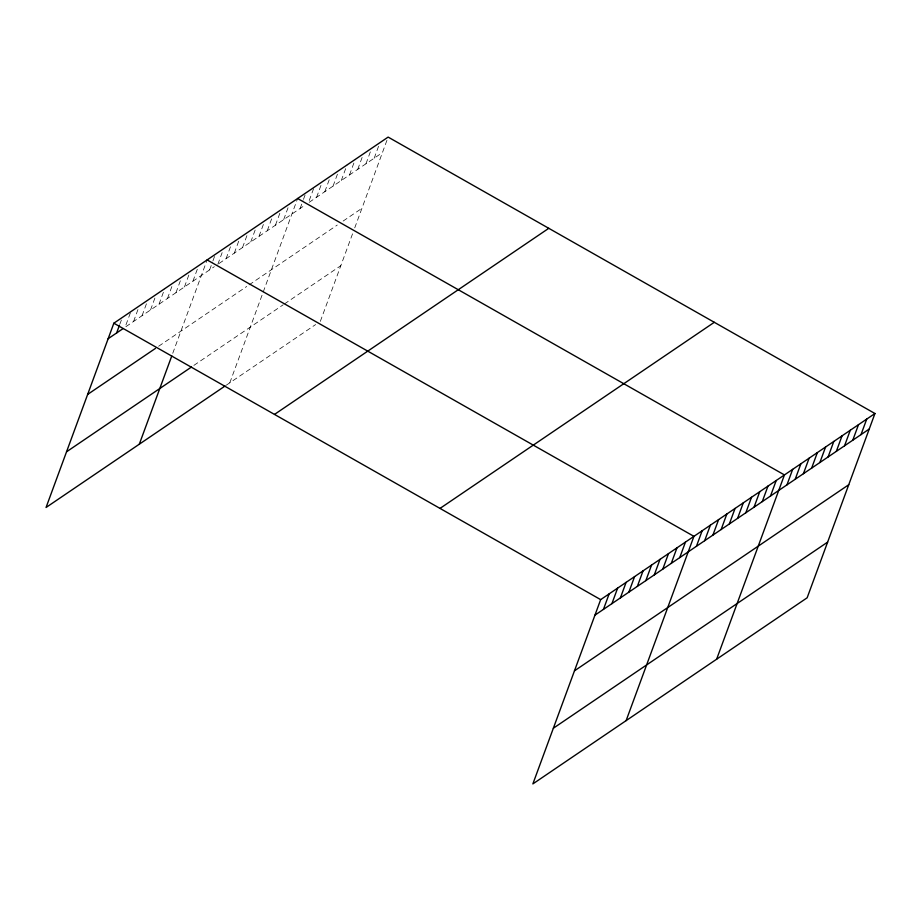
<?xml version="1.0" encoding="UTF-8"?>
<svg xmlns="http://www.w3.org/2000/svg" width="921" height="921" viewBox="0 0 921 921"><rect width="100%" height="100%" fill="white"/><g stroke="black" fill="none" stroke-linecap="round" stroke-linejoin="round"><path stroke-width="0.69" stroke-dasharray="4.61 3.45" d="M119.949 323.916L121.376 320.036M130.333 312.99L125.095 327.22L214.328 266.676M133.58 321.464L138.806 307.234M142.053 315.719L147.291 301.478M150.526 309.963L155.764 295.733M159.011 304.206L164.721 288.687M167.484 298.462L172.722 284.221M175.969 292.705L181.195 278.476M184.442 286.949L190.152 271.43M192.915 281.204L198.153 266.963M172.745 353.307L206.638 261.219M209.631 269.865L212.486 262.105M212.958 260.804L215.341 254.334M217.851 264.281L222.134 252.63M226.082 258.697L231.793 243.167M234.314 253.114L240.024 237.583M242.534 247.53L247.772 233.301M250.765 241.947L256.003 227.717M258.997 236.363L264.235 222.134M267.228 230.78L272.466 216.55M275.448 225.196L280.686 210.967M283.68 219.612L289.39 204.082M229.813 382.791L297.621 198.499M300.142 208.445L302.997 200.686M303.47 199.385L305.369 194.216M313.601 188.632L308.362 202.862L382.422 152.61M316.594 197.278L321.832 183.049M324.825 191.695L330.063 177.465M333.057 186.111L338.283 171.882M341.277 180.528L346.998 165.009M349.508 174.944L355.218 159.425M357.739 169.36L362.978 155.131M365.971 163.777L371.198 149.547M374.191 158.193L379.429 143.964M320.335 321.371L352.812 233.082M354.735 227.867L387.66 138.38M219.025 263.487L304.839 205.256M158.654 346.238L246.736 286.466M249.084 284.877L337.247 225.058M343.13 221.063L361.93 208.307M193.882 365.384L283.219 304.77M284.393 303.965L340.816 265.685M226.29 385.185L315.627 324.56"/><path stroke-width="1.38" d="M874.95 413.517L600.665 599.629L532.868 783.909L807.141 597.798L874.95 413.517L388.132 137.091L113.859 323.202L46.05 507.483L225.115 385.98M116.622 332.976L119.477 325.205M139.301 444.21L171.79 355.92M603.439 609.403L609.149 593.872M611.912 603.646L617.623 588.128M620.386 597.89L626.107 582.371M628.87 592.145L634.581 576.615M637.344 586.389L643.054 570.859M645.828 580.633L651.538 565.114M654.301 574.888L660.012 559.358M662.775 569.132L668.496 553.602M671.259 563.376L676.97 547.857M679.733 557.631L685.443 542.101M626.119 720.636L693.927 536.344L207.11 259.918M696.437 546.291L702.147 530.761M704.669 540.708L710.379 525.177M712.9 535.124L718.61 519.594M721.131 529.54L726.842 514.01M729.351 523.957L735.062 508.427M737.583 518.373L743.293 502.843M745.814 512.79L751.524 497.259M754.034 507.206L759.756 491.687M762.266 501.623L767.976 486.104M770.497 496.039L776.207 480.52M716.63 659.217L784.439 474.937L297.621 198.499M786.948 484.872L792.67 469.353M795.18 479.288L800.89 463.77M803.411 473.705L809.122 458.186M811.643 468.121L817.353 452.602M819.863 462.538L825.584 447.019M828.094 456.954L833.804 441.435M836.326 451.371L842.036 435.852M844.557 445.787L850.267 430.268M852.777 440.203L858.499 424.685M861.008 434.62L866.719 419.101M108.137 338.721L122.977 328.659M87.656 394.418L155.476 348.391M66.542 451.797L191.533 366.984M274.504 414.415L548.789 228.304M440.019 508.404L714.305 322.292M594.954 615.147L869.24 429.036M574.462 670.845L848.748 484.734M553.36 728.223L827.634 542.112M113.859 323.202L600.665 599.629"/></g></svg>
